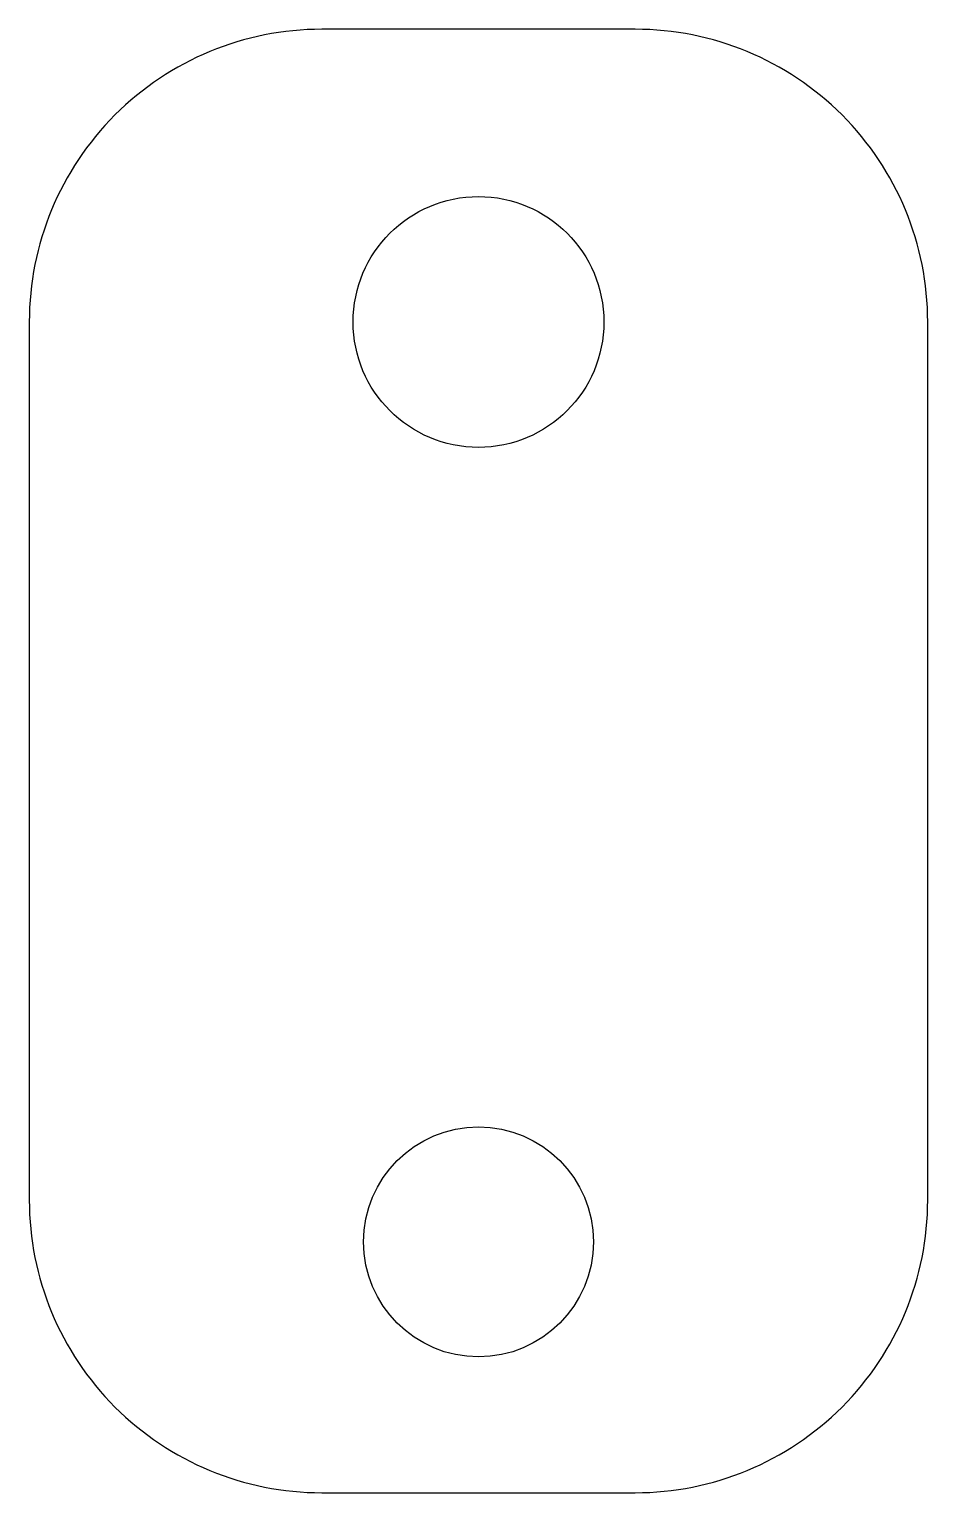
# Model space of a CAD drawing. Header units: millimetres. Extents: x -10.8 to 10.8, y -17.5 to 17.5.
import ezdxf

# ---------------------------------------------------------------- set-up
doc = ezdxf.new("R2010")
doc.units = ezdxf.units.MM

msp = doc.modelspace()

# ---------------------------------------------------------------- linework, layer by layer
msp.add_lwpolyline([(-10.75, -10.5, 0.414214), (-3.75, -17.5), (3.75, -17.5, 0.414214), (10.75, -10.5), (10.75, 10.5, 0.414214), (3.75, 17.5), (-3.75, 17.5, 0.414214), (-10.75, 10.5)], format="xyb", close=True)
for centre, radius in [((0, 10.5), 3), ((0, -11.5), 2.75)]:
    msp.add_circle(centre, radius)

doc.saveas('drawing.dxf')
